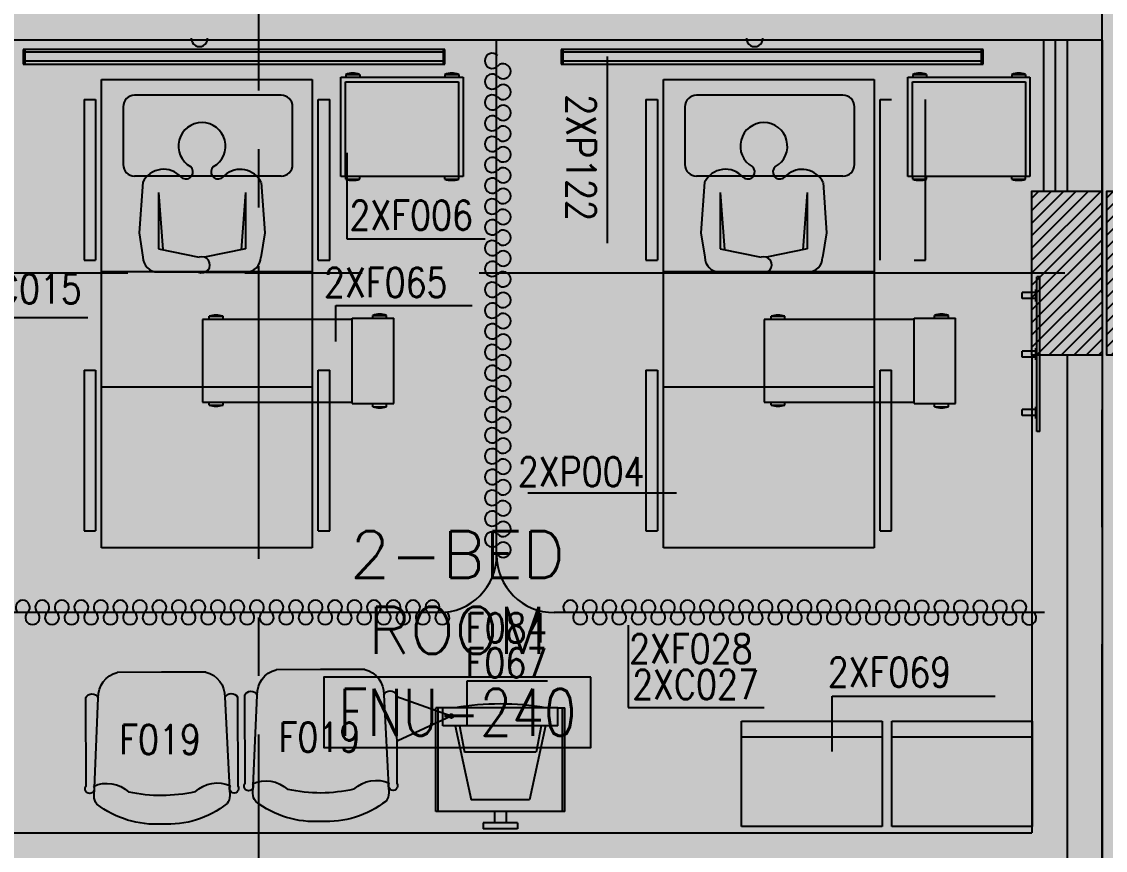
# Model space of a CAD drawing. Extents: x 88852.7 to 88945.7, y 39921.6 to 40001.1.
# Drawn here: x 88888.557 to 88893.184, y 39963.235 to 39966.773 of the extents above; entities that cross this region are included whole.
import ezdxf
from ezdxf.enums import TextEntityAlignment as Align

# ---------------------------------------------------------------- set-up
doc = ezdxf.new("R2010")
doc.units = 0
doc.header["$MEASUREMENT"] = 0
doc.linetypes.add('CENTER', pattern=[2, 1.25, -0.25, 0.25, -0.25])
doc.linetypes.add('CENTERX2', pattern=[4, 2.5, -0.5, 0.5, -0.5])
for name, color, linetype in [('A-TEXT', 7, 'CONTINUOUS'), ('AXES', 11, 'CENTERX2'), ('AXES1', 11, 'CENTER'), ('COL', 2, 'CONTINUOUS'), ('EJ', 9, 'CONTINUOUS'), ('HAT', 8, 'CONTINUOUS'), ('MEDICAL', 4, 'CONTINUOUS'), ('NON-MEDICAL', 4, 'CONTINUOUS'), ('RM-BOX', 4, 'CONTINUOUS'), ('RM-NAME', 2, 'CONTINUOUS'), ('RM-NO', 2, 'CONTINUOUS'), ('WALL', 4, 'CONTINUOUS'), ('WIN', 3, 'CONTINUOUS')]:
    doc.layers.add(name, color=color, linetype=linetype)
doc.styles.add('ROMANS', font='ROMANS.shx', dxfattribs={"width": 0.6})
doc.dimstyles.new('DIM-OUT', dxfattribs={"dimscale": 0, "dimtxt": 0.24, "dimasz": 0.08, "dimexe": 0.02, "dimexo": 0.02, "dimgap": 0.05, "dimtad": 1, "dimdec": 0, "dimlfac": 1000, "dimzin": 0, "dimdsep": 46, "dimtxsty": 'ROMANS', "dimblk1": 'ARCHTICK', "dimblk2": 'ARCHTICK', "dimsah": 1, "dimcen": 0.01, "dimdle": 0.08, "dimclrd": 4, "dimclre": 4, "dimclrt": 2, "dimadec": 0, "dimazin": 0, "dimtp": 2, "dimtm": 2, "dimtfac": 0.114286, "dimtdec": 0, "dimtix": 1, "dimtmove": 2, "dimatfit": 3, "dimldrblk": 'ARCHTICK', "dimfxl": 0, "dimtolj": 1, "dimtzin": 0, "dimarcsym": 0})

# ---------------------------------------------------------------- blocks, each defined once
blk = doc.blocks.new('C11')
at = {"layer": 'HAT'}
h = blk.add_hatch(dxfattribs=at)
h.set_pattern_fill('ANSI31', color=256, scale=300, style=0)
h.set_pattern_definition([(45, (-248556.182, -75061.005), (-26.5165043, 26.5165043), [])])
h.paths.add_polyline_path([(300, 700), (0, 700), (0, 350), (300, 350)])
h.paths.add_polyline_path([(300, 350), (0, 350), (0, 0), (300, 0)])
at = {"layer": 'COL'}
blk.add_lwpolyline([(300, 700), (300, 0), (0, 0), (0, 700)], close=True, dxfattribs=at)
blk = doc.blocks.new('C11D')
at = {"layer": 'COL', "linetype": 'ByBlock'}
for p in [(-320, 0), (0, 0)]:
    blk.add_blockref('C11', p, dxfattribs=at)
blk = doc.blocks.new('RM1')
at = {"layer": 'RM-BOX'}
blk.add_lwpolyline([(569.9, -200), (-569.9, -200), (-569.9, -500), (569.9, -500)], close=True, dxfattribs=at)
at = {"layer": 'RM-NAME', "style": 'ROMANS'}
for tag, p in [('ROOMNAME1', (0, 323.8)), ('ROOMNAME2', (0, 0))]:
    blk.add_attdef(tag, text='', height=200, dxfattribs=at).set_placement(p, align=Align.MIDDLE)
at = {"layer": 'RM-NO', "style": 'ROMANS', "width": 0.8}
blk.add_attdef('ROOMNO', text='', height=200, dxfattribs=at).set_placement((0, -350), align=Align.MIDDLE)

msp = doc.modelspace()

# ---------------------------------------------------------------- linework, layer by layer
at = {"layer": 'AXES'}
for p, q in [((88893.1703, 39921.6153), (88893.1703, 40000.0779)), ((88945.0103, 39965.6996), (88876.9703, 39965.6996))]:
    msp.add_line(p, q, dxfattribs=at)
at = {"layer": 'AXES1'}
msp.add_line((88889.5703, 39928.4796), (88889.5703, 39987.2996), dxfattribs=at)
msp.add_line((88889.5703, 39928.4796), (88889.5703, 39987.2996), dxfattribs=at)
at = {"layer": 'EJ'}
msp.add_line((88893.1703, 39965.3496), (88893.1703, 39959.9996), dxfattribs=at)
at = {"layer": 'MEDICAL'}
for p, q in [((88890.5851, 39964.4958), (88890.5851, 39966.6946)), ((88888.564, 39966.6546), (88888.564, 39966.5916)), ((88890.3644, 39966.6546), (88888.564, 39966.6546)), ((88888.5702, 39966.6546), (88888.5702, 39966.5916)), ((88890.3582, 39966.6431), (88888.5702, 39966.6431)), ((88890.3582, 39966.5916), (88890.3582, 39966.6546)), ((88890.3644, 39966.5916), (88890.3644, 39966.6546)), ((88892.6616, 39966.6546), (88890.8612, 39966.6546)), ((88890.8612, 39966.6546), (88890.8612, 39966.5916)), ((88890.8674, 39966.6546), (88890.8674, 39966.5916)), ((88892.6554, 39966.6431), (88890.8674, 39966.6431)), ((88892.6554, 39966.5916), (88892.6554, 39966.6546)), ((88892.6616, 39966.5916), (88892.6616, 39966.6546)), ((88888.564, 39966.5916), (88890.3644, 39966.5916)), ((88888.5702, 39966.6062), (88890.3582, 39966.6062)), ((88890.8612, 39966.5916), (88892.6616, 39966.5916)), ((88890.8674, 39966.6062), (88892.6554, 39966.6062)), ((88888.8979, 39964.5263), (88888.8979, 39966.5263)), ((88888.8979, 39966.5263), (88889.7979, 39966.5263)), ((88889.7979, 39966.5263), (88889.7979, 39964.5263)), ((88889.9201, 39966.5361), (88890.4418, 39966.5361)), ((88889.9201, 39966.1129), (88889.9201, 39966.5361)), ((88889.9412, 39966.5483), (88889.9412, 39966.5361)), ((88889.9412, 39966.5483), (88890.0003, 39966.5483)), ((88890.0003, 39966.5483), (88890.0003, 39966.5361)), ((88890.3639, 39966.5483), (88890.3639, 39966.5361)), ((88890.3639, 39966.5483), (88890.423, 39966.5483)), ((88890.423, 39966.5483), (88890.423, 39966.5361)), ((88890.4418, 39966.5361), (88890.4418, 39966.1129)), ((88891.2968, 39964.5263), (88891.2968, 39966.5263)), ((88891.2968, 39966.5263), (88892.1968, 39966.5263)), ((88892.1968, 39966.5263), (88892.1968, 39964.5263)), ((88892.3406, 39966.5361), (88892.8622, 39966.5361)), ((88892.3406, 39966.1129), (88892.3406, 39966.5361)), ((88892.3616, 39966.5483), (88892.3616, 39966.5361)), ((88892.3616, 39966.5483), (88892.4207, 39966.5483)), ((88892.4207, 39966.5483), (88892.4207, 39966.5361)), ((88892.7843, 39966.5483), (88892.8434, 39966.5483)), ((88892.7843, 39966.5483), (88892.7843, 39966.5361)), ((88892.8434, 39966.5483), (88892.8434, 39966.5361)), ((88892.8622, 39966.5361), (88892.8622, 39966.1129)), ((88889.9398, 39966.1129), (88889.9398, 39966.5165)), ((88889.9398, 39966.5165), (88890.4221, 39966.5165)), ((88890.4221, 39966.5165), (88890.4221, 39966.1129)), ((88892.3603, 39966.5165), (88892.8425, 39966.5165)), ((88892.3603, 39966.1129), (88892.3603, 39966.5165)), ((88892.8425, 39966.5165), (88892.8425, 39966.1129)), ((88888.8237, 39966.4404), (88888.8237, 39965.7546)), ((88888.8237, 39966.4404), (88888.8729, 39966.4404)), ((88888.8729, 39966.4404), (88888.8729, 39965.7546)), ((88889.6648, 39966.4594), (88889.0395, 39966.4594)), ((88889.8229, 39966.4404), (88889.8722, 39966.4404)), ((88889.8229, 39965.7546), (88889.8229, 39966.4404)), ((88889.8722, 39965.7546), (88889.8722, 39966.4404)), ((88891.2225, 39966.4404), (88891.2225, 39965.7546)), ((88891.2225, 39966.4404), (88891.2718, 39966.4404)), ((88891.2718, 39966.4404), (88891.2718, 39965.7546)), ((88892.0636, 39966.4594), (88891.4383, 39966.4594)), ((88892.2218, 39966.4404), (88892.271, 39966.4404)), ((88892.2218, 39965.7546), (88892.2218, 39966.4404)), ((88892.4164, 39965.7546), (88892.4164, 39966.4404)), ((88888.9903, 39966.4102), (88888.9903, 39966.1628)), ((88889.714, 39966.1628), (88889.714, 39966.4102)), ((88891.3891, 39966.4102), (88891.3891, 39966.1628)), ((88892.1128, 39966.1628), (88892.1128, 39966.4102)), ((88889.6648, 39966.1136), (88889.0395, 39966.1136)), ((88890.4418, 39966.1129), (88889.9201, 39966.1129)), ((88889.9412, 39966.1008), (88889.9412, 39966.1129)), ((88890.0003, 39966.1008), (88890.0003, 39966.1129)), ((88890.3639, 39966.1008), (88890.3639, 39966.1129)), ((88890.423, 39966.1008), (88890.423, 39966.1129)), ((88892.0636, 39966.1136), (88891.4383, 39966.1136)), ((88892.8622, 39966.1129), (88892.3406, 39966.1129)), ((88892.3616, 39966.1008), (88892.3616, 39966.1129)), ((88892.4207, 39966.1008), (88892.4207, 39966.1129)), ((88892.7843, 39966.1008), (88892.7843, 39966.1129)), ((88892.8434, 39966.1008), (88892.8434, 39966.1129)), ((88889.9412, 39966.1008), (88890.0003, 39966.1008)), ((88890.3639, 39966.1008), (88890.423, 39966.1008)), ((88892.3616, 39966.1008), (88892.4207, 39966.1008)), ((88892.7843, 39966.1008), (88892.8434, 39966.1008)), ((88888.8237, 39965.7546), (88888.8729, 39965.7546)), ((88889.8229, 39965.7546), (88889.8722, 39965.7546)), ((88891.2225, 39965.7546), (88891.2718, 39965.7546)), ((88892.3672, 39965.7546), (88892.4164, 39965.7546)), ((88888.8979, 39965.7059), (88889.7979, 39965.7059)), ((88891.2968, 39965.7059), (88892.1968, 39965.7059)), ((88889.3577, 39965.5154), (88889.4168, 39965.5154)), ((88889.3577, 39965.501), (88889.3577, 39965.5154)), ((88889.4168, 39965.501), (88889.4168, 39965.5154)), ((88889.9687, 39965.5072), (88890.1458, 39965.5072)), ((88889.9687, 39965.143), (88889.9687, 39965.5072)), ((88890.0558, 39965.5191), (88890.1148, 39965.5191)), ((88890.0558, 39965.5072), (88890.0558, 39965.5191)), ((88890.1148, 39965.5072), (88890.1148, 39965.5191)), ((88890.1458, 39965.143), (88890.1458, 39965.5072)), ((88891.7565, 39965.5154), (88891.8156, 39965.5154)), ((88891.7565, 39965.501), (88891.7565, 39965.5154)), ((88891.8156, 39965.501), (88891.8156, 39965.5154)), ((88892.3675, 39965.5072), (88892.5447, 39965.5072)), ((88892.3675, 39965.143), (88892.3675, 39965.5072)), ((88892.4546, 39965.5191), (88892.5136, 39965.5191)), ((88892.4546, 39965.5072), (88892.4546, 39965.5191)), ((88892.5136, 39965.5072), (88892.5136, 39965.5191)), ((88892.5447, 39965.143), (88892.5447, 39965.5072)), ((88889.3289, 39965.501), (88889.3289, 39965.1492)), ((88889.9687, 39965.501), (88889.3289, 39965.501)), ((88891.7277, 39965.501), (88891.7277, 39965.1492)), ((88892.3675, 39965.501), (88891.7277, 39965.501)), ((88888.8237, 39965.2846), (88888.8237, 39964.5988)), ((88888.8237, 39965.2846), (88888.8729, 39965.2846)), ((88888.8729, 39965.2846), (88888.8729, 39964.5988)), ((88889.8229, 39965.2846), (88889.8722, 39965.2846)), ((88889.8229, 39964.5988), (88889.8229, 39965.2846)), ((88889.8722, 39964.5988), (88889.8722, 39965.2846)), ((88891.2225, 39965.2846), (88891.2225, 39964.5988)), ((88891.2225, 39965.2846), (88891.2718, 39965.2846)), ((88891.2718, 39965.2846), (88891.2718, 39964.5988)), ((88892.2218, 39965.2846), (88892.271, 39965.2846)), ((88892.2218, 39964.5988), (88892.2218, 39965.2846)), ((88892.271, 39964.5988), (88892.271, 39965.2846)), ((88888.8979, 39965.2138), (88889.7979, 39965.2138)), ((88891.2968, 39965.2138), (88892.1968, 39965.2138)), ((88889.3289, 39965.1492), (88889.9687, 39965.1492)), ((88889.3577, 39965.1363), (88889.3577, 39965.1492)), ((88889.3577, 39965.1363), (88889.4168, 39965.1363)), ((88889.4168, 39965.1363), (88889.4168, 39965.1492)), ((88889.9687, 39965.143), (88890.1458, 39965.143)), ((88890.0558, 39965.1288), (88890.0558, 39965.143)), ((88890.1148, 39965.1288), (88890.1148, 39965.143)), ((88891.7277, 39965.1492), (88892.3675, 39965.1492)), ((88891.7565, 39965.1363), (88891.7565, 39965.1492)), ((88891.7565, 39965.1363), (88891.8156, 39965.1363)), ((88891.8156, 39965.1363), (88891.8156, 39965.1492)), ((88892.3675, 39965.143), (88892.5447, 39965.143)), ((88892.4546, 39965.1288), (88892.4546, 39965.143)), ((88892.5136, 39965.1288), (88892.5136, 39965.143)), ((88890.0558, 39965.1288), (88890.1148, 39965.1288)), ((88892.4546, 39965.1288), (88892.5136, 39965.1288)), ((88888.8237, 39964.5988), (88888.8729, 39964.5988)), ((88889.8229, 39964.5988), (88889.8722, 39964.5988)), ((88891.2225, 39964.5988), (88891.2718, 39964.5988)), ((88892.2218, 39964.5988), (88892.271, 39964.5988)), ((88889.7979, 39964.5263), (88888.8979, 39964.5263)), ((88892.1968, 39964.5263), (88891.2968, 39964.5263)), ((88890.339, 39964.2498), (88888.4709, 39964.2498)), ((88892.9248, 39964.2498), (88890.831, 39964.2498)), ((88890.3913, 39963.8073), (88890.1545, 39963.8922)), ((88890.3548, 39963.8436), (88890.3252, 39963.8436)), ((88890.3252, 39963.4007), (88890.3252, 39963.8436)), ((88890.3351, 39963.4007), (88890.3351, 39963.8436)), ((88890.3548, 39963.7663), (88890.3548, 39963.8436)), ((88890.8469, 39963.8436), (88890.3548, 39963.8436)), ((88890.8469, 39963.7663), (88890.8469, 39963.8436)), ((88890.8469, 39963.8436), (88890.8764, 39963.8436)), ((88890.8666, 39963.4007), (88890.8666, 39963.8436)), ((88890.8764, 39963.4007), (88890.8764, 39963.8436)), ((88890.3913, 39963.8073), (88890.1626, 39963.7026)), ((88890.8469, 39963.7663), (88890.3548, 39963.7663)), ((88890.4075, 39963.7663), (88890.4761, 39963.4499)), ((88890.4261, 39963.7663), (88890.4481, 39963.6537)), ((88890.7942, 39963.7663), (88890.7256, 39963.4499)), ((88890.7755, 39963.7663), (88890.7536, 39963.6537)), ((88890.7536, 39963.6537), (88890.4481, 39963.6537)), ((88890.7256, 39963.4499), (88890.4761, 39963.4499)), ((88890.8764, 39963.4007), (88890.3252, 39963.4007)), ((88890.5762, 39963.4007), (88890.5762, 39963.3515)), ((88890.6254, 39963.4007), (88890.6254, 39963.3515)), ((88890.6747, 39963.3515), (88890.527, 39963.3515)), ((88890.527, 39963.3515), (88890.527, 39963.327)), ((88890.6747, 39963.3515), (88890.6747, 39963.327)), ((88890.6747, 39963.327), (88890.527, 39963.327))]:
    msp.add_line(p, q, dxfattribs=at)
at = {"layer": 'MEDICAL', "const_width": 0.000738}
for points in [[(88890.1545, 39963.8922, 1), (88890.1538, 39963.8922, 1)], [(88890.163, 39963.7026, 1), (88890.1623, 39963.7026, 1)]]:
    msp.add_lwpolyline(points, format="xyb", close=True, dxfattribs=at)
at = {"layer": 'MEDICAL'}
for radius in [0.00868, 0.00533]:
    msp.add_circle((88890.3917, 39963.8078), radius, dxfattribs=at)
at = {"layer": 'MEDICAL', "color": 4}
for centre in [(88889.3163, 39966.7017), (88891.6867, 39966.7017)]:
    msp.add_arc(centre, 0.0348, 178.8759, 1.1241, dxfattribs=at)
at = {"layer": 'MEDICAL', "color": 15}
for centre, radius, start, end in [((88890.5663, 39966.6062), 0.0322, 43.5684, 316.4316), ((88890.613, 39966.5618), 0.0322, 223.5684, 136.4316), ((88890.5663, 39966.5174), 0.0322, 43.5684, 316.4316), ((88890.613, 39966.4729), 0.0322, 223.5684, 136.4316), ((88890.5663, 39966.4285), 0.0322, 43.5684, 316.4316), ((88890.613, 39966.3841), 0.0322, 223.5684, 136.4316), ((88890.5663, 39966.3396), 0.0322, 43.5684, 316.4316), ((88890.613, 39966.2952), 0.0322, 223.5684, 136.4316), ((88890.5663, 39966.2508), 0.0322, 43.5684, 316.4316), ((88890.613, 39966.2063), 0.0322, 223.5684, 136.4316), ((88890.5663, 39966.1619), 0.0322, 43.5684, 316.4316), ((88890.613, 39966.1175), 0.0322, 223.5684, 136.4316), ((88890.5663, 39966.073), 0.0322, 43.5684, 316.4316), ((88890.613, 39966.0286), 0.0322, 223.5684, 136.4316), ((88890.5663, 39965.9842), 0.0322, 43.5684, 316.4316), ((88890.613, 39965.9397), 0.0322, 223.5684, 136.4316), ((88890.5663, 39965.8953), 0.0322, 43.5684, 316.4316), ((88890.613, 39965.8509), 0.0322, 223.5684, 136.4316), ((88890.5663, 39965.8064), 0.0322, 43.5684, 316.4316), ((88890.613, 39965.762), 0.0322, 223.5684, 136.4316), ((88890.5663, 39965.7176), 0.0322, 43.5684, 316.4316), ((88890.613, 39965.6731), 0.0322, 223.5684, 136.4316), ((88890.5663, 39965.6287), 0.0322, 43.5684, 316.4316), ((88890.613, 39965.5843), 0.0322, 223.5684, 136.4316), ((88890.5663, 39965.5398), 0.0322, 43.5684, 316.4316), ((88890.613, 39965.4954), 0.0322, 223.5684, 136.4316), ((88890.5663, 39965.451), 0.0322, 43.5684, 316.4316), ((88890.613, 39965.4065), 0.0322, 223.5684, 136.4316), ((88890.5663, 39965.3621), 0.0322, 43.5684, 316.4316), ((88890.613, 39965.3177), 0.0322, 223.5684, 136.4316), ((88890.5663, 39965.2732), 0.0322, 43.5684, 316.4316), ((88890.613, 39965.2288), 0.0322, 223.5684, 136.4316), ((88890.5663, 39965.1844), 0.0322, 43.5684, 316.4316), ((88890.613, 39965.1399), 0.0322, 223.5684, 136.4316), ((88890.5663, 39965.0955), 0.0322, 43.5684, 316.4316), ((88890.613, 39965.0511), 0.0322, 223.5684, 136.4316), ((88890.5663, 39965.0066), 0.0322, 43.5684, 316.4316), ((88890.613, 39964.9622), 0.0322, 223.5684, 136.4316), ((88890.5663, 39964.9178), 0.0322, 43.5684, 316.4316), ((88890.613, 39964.8733), 0.0322, 223.5684, 136.4316), ((88890.5663, 39964.8289), 0.0322, 43.5684, 316.4316), ((88890.613, 39964.7845), 0.0322, 223.5684, 136.4316), ((88890.5663, 39964.74), 0.0322, 43.5684, 316.4316), ((88890.613, 39964.6956), 0.0322, 223.5684, 136.4316), ((88890.5663, 39964.6512), 0.0322, 43.5684, 316.4316), ((88890.613, 39964.6067), 0.0322, 223.5684, 136.4316), ((88890.5663, 39964.5623), 0.0322, 43.5684, 316.4316), ((88890.613, 39964.5179), 0.0322, 223.5684, 136.4316), ((88888.5618, 39964.2724), 0.0302, 313.5684, 226.4316), ((88888.6451, 39964.2724), 0.0302, 313.5684, 226.4316), ((88888.7284, 39964.2724), 0.0302, 313.5684, 226.4316), ((88888.8117, 39964.2724), 0.0302, 313.5684, 226.4316), ((88888.895, 39964.2724), 0.0302, 313.5684, 226.4316), ((88888.9783, 39964.2724), 0.0302, 313.5684, 226.4316), ((88889.0616, 39964.2724), 0.0302, 313.5684, 226.4316), ((88889.145, 39964.2724), 0.0302, 313.5684, 226.4316), ((88889.2283, 39964.2724), 0.0302, 313.5684, 226.4316), ((88889.3116, 39964.2724), 0.0302, 313.5684, 226.4316), ((88889.3949, 39964.2724), 0.0302, 313.5684, 226.4316), ((88889.4782, 39964.2724), 0.0302, 313.5684, 226.4316), ((88889.5615, 39964.2724), 0.0302, 313.5684, 226.4316), ((88889.6448, 39964.2724), 0.0302, 313.5684, 226.4316), ((88889.7282, 39964.2724), 0.0302, 313.5684, 226.4316), ((88889.8115, 39964.2724), 0.0302, 313.5684, 226.4316), ((88889.8948, 39964.2724), 0.0302, 313.5684, 226.4316), ((88889.9781, 39964.2724), 0.0302, 313.5684, 226.4316), ((88890.0614, 39964.2724), 0.0302, 313.5684, 226.4316), ((88890.1447, 39964.2724), 0.0302, 313.5684, 226.4316), ((88890.228, 39964.2724), 0.0302, 313.5684, 226.4316), ((88890.3113, 39964.2724), 0.0302, 313.5684, 226.4316), ((88890.8998, 39964.2724), 0.0302, 313.5684, 226.4316), ((88890.9831, 39964.2724), 0.0302, 313.5684, 226.4316), ((88891.0664, 39964.2724), 0.0302, 313.5684, 226.4316), ((88891.1498, 39964.2724), 0.0302, 313.5684, 226.4316), ((88891.2331, 39964.2724), 0.0302, 313.5684, 226.4316), ((88891.3164, 39964.2724), 0.0302, 313.5684, 226.4316), ((88891.3997, 39964.2724), 0.0302, 313.5684, 226.4316), ((88891.483, 39964.2724), 0.0302, 313.5684, 226.4316), ((88891.5663, 39964.2724), 0.0302, 313.5684, 226.4316), ((88891.6496, 39964.2724), 0.0302, 313.5684, 226.4316), ((88891.733, 39964.2724), 0.0302, 313.5684, 226.4316), ((88891.8163, 39964.2724), 0.0302, 313.5684, 226.4316), ((88891.8996, 39964.2724), 0.0302, 313.5684, 226.4316), ((88891.9829, 39964.2724), 0.0302, 313.5684, 226.4316), ((88892.0662, 39964.2724), 0.0302, 313.5684, 226.4316), ((88892.1495, 39964.2724), 0.0302, 313.5684, 226.4316), ((88892.2336, 39964.2717), 0.0302, 313.5684, 226.4316), ((88892.3169, 39964.2717), 0.0302, 313.5684, 226.4316), ((88892.4002, 39964.2717), 0.0302, 313.5684, 226.4316), ((88892.4835, 39964.2717), 0.0302, 313.5684, 226.4316), ((88892.5668, 39964.2717), 0.0302, 313.5684, 226.4316), ((88892.6502, 39964.2717), 0.0302, 313.5684, 226.4316), ((88892.7335, 39964.2717), 0.0302, 313.5684, 226.4316), ((88892.8168, 39964.2717), 0.0302, 313.5684, 226.4316), ((88888.6034, 39964.2286), 0.0302, 133.5684, 46.4316), ((88888.6867, 39964.2286), 0.0302, 133.5684, 46.4316), ((88888.77, 39964.2286), 0.0302, 133.5684, 46.4316), ((88888.8534, 39964.2286), 0.0302, 133.5684, 46.4316), ((88888.9367, 39964.2286), 0.0302, 133.5684, 46.4316), ((88889.02, 39964.2286), 0.0302, 133.5684, 46.4316), ((88889.1033, 39964.2286), 0.0302, 133.5684, 46.4316), ((88889.1866, 39964.2286), 0.0302, 133.5684, 46.4316), ((88889.2699, 39964.2286), 0.0302, 133.5684, 46.4316), ((88889.3532, 39964.2286), 0.0302, 133.5684, 46.4316), ((88889.4366, 39964.2286), 0.0302, 133.5684, 46.4316), ((88889.5199, 39964.2286), 0.0302, 133.5684, 46.4316), ((88889.6032, 39964.2286), 0.0302, 133.5684, 46.4316), ((88889.6865, 39964.2286), 0.0302, 133.5684, 46.4316), ((88889.7698, 39964.2286), 0.0302, 133.5684, 46.4316), ((88889.8531, 39964.2286), 0.0302, 133.5684, 46.4316), ((88889.9364, 39964.2286), 0.0302, 133.5684, 46.4316), ((88890.0197, 39964.2286), 0.0302, 133.5684, 46.4316), ((88890.1031, 39964.2286), 0.0302, 133.5684, 46.4316), ((88890.1864, 39964.2286), 0.0302, 133.5684, 46.4316), ((88890.2697, 39964.2286), 0.0302, 133.5684, 46.4316), ((88890.353, 39964.2286), 0.0302, 133.5684, 46.4316), ((88890.9415, 39964.2286), 0.0302, 133.5684, 46.4316), ((88891.0248, 39964.2286), 0.0302, 133.5684, 46.4316), ((88891.1081, 39964.2286), 0.0302, 133.5684, 46.4316), ((88891.1914, 39964.2286), 0.0302, 133.5684, 46.4316), ((88891.2747, 39964.2286), 0.0302, 133.5684, 46.4316), ((88891.358, 39964.2286), 0.0302, 133.5684, 46.4316), ((88891.4414, 39964.2286), 0.0302, 133.5684, 46.4316), ((88891.5247, 39964.2286), 0.0302, 133.5684, 46.4316), ((88891.608, 39964.2286), 0.0302, 133.5684, 46.4316), ((88891.6913, 39964.2286), 0.0302, 133.5684, 46.4316), ((88891.7746, 39964.2286), 0.0302, 133.5684, 46.4316), ((88891.8579, 39964.2286), 0.0302, 133.5684, 46.4316), ((88891.9412, 39964.2286), 0.0302, 133.5684, 46.4316), ((88892.0245, 39964.2286), 0.0302, 133.5684, 46.4316), ((88892.1079, 39964.2286), 0.0302, 133.5684, 46.4316), ((88892.1912, 39964.2286), 0.0302, 133.5684, 46.4316), ((88892.2752, 39964.2279), 0.0302, 133.5684, 46.4316), ((88892.3586, 39964.2279), 0.0302, 133.5684, 46.4316), ((88892.4419, 39964.2279), 0.0302, 133.5684, 46.4316), ((88892.5252, 39964.2279), 0.0302, 133.5684, 46.4316), ((88892.6085, 39964.2279), 0.0302, 133.5684, 46.4316), ((88892.6918, 39964.2279), 0.0302, 133.5684, 46.4316), ((88892.7751, 39964.2279), 0.0302, 133.5684, 46.4316), ((88892.8584, 39964.2279), 0.0302, 133.5684, 46.4316)]:
    msp.add_arc(centre, radius, start, end, dxfattribs=at)
at = {"layer": 'MEDICAL'}
for centre, radius, start, end in [((88889.9707, 39966.4622), 0.091, 71.0754, 108.9246), ((88890.3935, 39966.4622), 0.091, 71.0754, 108.9246), ((88892.3912, 39966.4622), 0.091, 71.0754, 108.9246), ((88892.8139, 39966.4622), 0.091, 71.0754, 108.9246), ((88889.0395, 39966.4102), 0.0492, 90, 180), ((88889.6648, 39966.4102), 0.0492, 0, 90), ((88891.4383, 39966.4102), 0.0492, 90, 180), ((88892.0636, 39966.4102), 0.0492, 0, 90), ((88889.0395, 39966.1628), 0.0492, 180, 270), ((88889.6648, 39966.1628), 0.0492, 270, 0), ((88891.4383, 39966.1628), 0.0492, 180, 270), ((88892.0636, 39966.1628), 0.0492, 270, 0), ((88889.9707, 39966.1869), 0.091, 251.0754, 288.9246), ((88890.3935, 39966.1869), 0.091, 251.0754, 288.9246), ((88892.3912, 39966.1869), 0.091, 251.0754, 288.9246), ((88892.8139, 39966.1869), 0.091, 251.0754, 288.9246), ((88889.3872, 39965.4293), 0.091, 71.0754, 108.9246), ((88890.0853, 39965.433), 0.091, 71.0754, 108.9246), ((88891.7861, 39965.4293), 0.091, 71.0754, 108.9246), ((88892.4841, 39965.433), 0.091, 71.0754, 108.9246), ((88889.3872, 39965.2224), 0.091, 251.0754, 288.9246), ((88891.7861, 39965.2224), 0.091, 251.0754, 288.9246), ((88890.0853, 39965.2149), 0.091, 251.0754, 288.9246), ((88892.4841, 39965.2149), 0.091, 251.0754, 288.9246), ((88890.339, 39964.4958), 0.2461, 270, 0), ((88890.8311, 39964.4958), 0.2461, 180, 270), ((88890.6008, 39962.6737), 1.1858, 80.6153, 99.3847)]:
    msp.add_arc(centre, radius, start, end, dxfattribs=at)
at = {"layer": 'NON-MEDICAL'}
for p, q in [((88889.0741, 39966.0879), (88889.0586, 39965.8723)), ((88889.5798, 39966.0873), (88889.5948, 39965.8716)), ((88891.4729, 39966.0879), (88891.4574, 39965.8723)), ((88891.9786, 39966.0873), (88891.9936, 39965.8716)), ((88889.1412, 39966.0438), (88889.1409, 39965.804)), ((88889.1412, 39966.0438), (88889.1592, 39965.8001)), ((88889.5125, 39966.0434), (88889.4939, 39965.7997)), ((88889.5125, 39966.0434), (88889.5123, 39965.8036)), ((88891.54, 39966.0438), (88891.5398, 39965.804)), ((88891.54, 39966.0438), (88891.5581, 39965.8001)), ((88891.9114, 39966.0434), (88891.8928, 39965.7997)), ((88891.9114, 39966.0434), (88891.9111, 39965.8036)), ((88889.0586, 39965.8723), (88889.0751, 39965.7675)), ((88889.5948, 39965.8716), (88889.578, 39965.7669)), ((88891.4574, 39965.8723), (88891.474, 39965.7675)), ((88891.9936, 39965.8716), (88891.9768, 39965.7669)), ((88889.1409, 39965.804), (88889.3153, 39965.7672)), ((88889.5123, 39965.8036), (88889.3381, 39965.7672)), ((88891.5398, 39965.804), (88891.7141, 39965.7672)), ((88891.9111, 39965.8036), (88891.737, 39965.7672)), ((88889.1379, 39965.7046), (88889.3118, 39965.7044)), ((88889.3416, 39965.7044), (88889.515, 39965.7041)), ((88891.5367, 39965.7046), (88891.7106, 39965.7044)), ((88891.7404, 39965.7044), (88891.9139, 39965.7041)), ((88892.9043, 39965.6843), (88892.8916, 39965.6843)), ((88892.8916, 39965.0239), (88892.8916, 39965.6843)), ((88892.9043, 39965.0239), (88892.9043, 39965.6843)), ((88892.8281, 39965.5914), (88892.8281, 39965.6168)), ((88892.8866, 39965.6168), (88892.8281, 39965.6168)), ((88892.8866, 39965.5791), (88892.8866, 39965.6291)), ((88892.8916, 39965.6291), (88892.8866, 39965.6291)), ((88892.8866, 39965.5914), (88892.8281, 39965.5914)), ((88892.8916, 39965.5791), (88892.8866, 39965.5791)), ((88892.8281, 39965.3414), (88892.8281, 39965.3668)), ((88892.8866, 39965.3668), (88892.8281, 39965.3668)), ((88892.8916, 39965.3791), (88892.8866, 39965.3791)), ((88892.8866, 39965.3291), (88892.8866, 39965.3791)), ((88892.8866, 39965.3414), (88892.8281, 39965.3414)), ((88892.8916, 39965.3291), (88892.8866, 39965.3291)), ((88892.8866, 39965.1168), (88892.8281, 39965.1168)), ((88892.8281, 39965.0914), (88892.8281, 39965.1168)), ((88892.8866, 39965.0914), (88892.8281, 39965.0914)), ((88892.8916, 39965.1291), (88892.8866, 39965.1291)), ((88892.8866, 39965.0791), (88892.8866, 39965.1291)), ((88892.8916, 39965.0791), (88892.8866, 39965.0791)), ((88892.9043, 39965.0239), (88892.8916, 39965.0239)), ((88891.6307, 39963.3367), (88891.6307, 39963.7867)), ((88891.6307, 39963.7867), (88892.2307, 39963.7867)), ((88892.2307, 39963.7867), (88892.2307, 39963.3367)), ((88892.2718, 39963.7867), (88892.8718, 39963.7867)), ((88892.2718, 39963.3367), (88892.2718, 39963.7867)), ((88892.8718, 39963.7867), (88892.8718, 39963.3367)), ((88891.6307, 39963.7196), (88892.2307, 39963.7196)), ((88892.2718, 39963.7196), (88892.8718, 39963.7196)), ((88892.2307, 39963.3367), (88891.6307, 39963.3367)), ((88892.8718, 39963.3367), (88892.2718, 39963.3367))]:
    msp.add_line(p, q, dxfattribs=at)
at = {"layer": 'NON-MEDICAL', "extrusion": (0, 0, -1)}
for p, q in [((88889.1541, 39963.9953), (88888.9649, 39963.9946)), ((88889.3433, 39963.9959), (88889.1541, 39963.9953)), ((88889.8327, 39964.0064), (88889.6436, 39964.0058)), ((88890.0219, 39964.0071), (88889.8327, 39964.0064)), ((88888.8302, 39963.886), (88888.8315, 39963.5077)), ((88888.8662, 39963.4664), (88888.8842, 39963.8862)), ((88889.4247, 39963.8881), (88889.4457, 39963.4684)), ((88889.4788, 39963.8883), (88889.4801, 39963.5099)), ((88889.5088, 39963.8972), (88889.5101, 39963.5189)), ((88889.5448, 39963.4776), (88889.5629, 39963.8974)), ((88890.1033, 39963.8993), (88890.1243, 39963.4796)), ((88890.1574, 39963.8995), (88890.1587, 39963.5211))]:
    msp.add_line(p, q, dxfattribs=at)
at = {"layer": 'NON-MEDICAL'}
for centre, radius, start, end in [((88889.3271, 39966.2421), 0.1006, 299.236, 240.6286), ((88891.7259, 39966.2421), 0.1006, 299.236, 240.6286), ((88889.2586, 39966.1316), 0.0299, 240.832, 49.8886), ((88889.3954, 39966.1315), 0.0299, 129.976, 299.0326), ((88891.6574, 39966.1316), 0.0299, 240.832, 49.8886), ((88891.7942, 39966.1315), 0.0299, 129.976, 299.0326), ((88889.1634, 39966.0432), 0.0998, 41.4626, 153.4214), ((88889.2666, 39966.1463), 0.0466, 217.4577, 240.9818), ((88889.3874, 39966.1462), 0.0466, 298.8828, 322.4069), ((88889.4904, 39966.0429), 0.0998, 26.4431, 131.4207), ((88891.5622, 39966.0432), 0.0998, 41.4626, 153.4214), ((88891.6654, 39966.1463), 0.0466, 217.4577, 240.9818), ((88891.7862, 39966.1462), 0.0466, 298.8828, 322.4069), ((88891.8892, 39966.0429), 0.0998, 26.4431, 131.4207), ((88889.138, 39965.7674), 0.0629, 179.9323, 269.9323), ((88889.3268, 39965.735), 0.0341, 244.007, 109.6948), ((88889.5151, 39965.767), 0.0629, 269.9323, 359.9323), ((88891.5368, 39965.7674), 0.0629, 179.9323, 269.9323), ((88891.7256, 39965.735), 0.0341, 244.007, 109.6948), ((88891.9139, 39965.767), 0.0629, 269.9323, 359.9323)]:
    msp.add_arc(centre, radius, start, end, dxfattribs=at)
at = {"layer": 'NON-MEDICAL', "extrusion": (0, 0, -1)}
for centre, radius, start, end in [((-88888.9922, 39963.8901), 0.108, 357.9438, 75.4044), ((-88889.3168, 39963.8912), 0.108, 104.204, 181.6646), ((-88889.6708, 39963.9013), 0.108, 357.9438, 75.4044), ((-88889.9954, 39963.9024), 0.108, 104.204, 181.6646), ((-88888.8573, 39963.8721), 0.0304, 27.2255, 152.3828), ((-88889.4518, 39963.8742), 0.0304, 27.2255, 152.3828), ((-88889.5359, 39963.8833), 0.0304, 27.2255, 152.3828), ((-88890.1304, 39963.8853), 0.0304, 27.2255, 152.3828), ((-88888.9208, 39963.3854), 0.1352, 64.8807, 133.7718), ((-88889.3916, 39963.387), 0.1352, 45.8366, 114.7277), ((-88889.5261, 39963.5077), 0.0195, 144.6483, 34.9601), ((-88889.5994, 39963.3966), 0.1352, 64.8807, 133.7718), ((-88890.0702, 39963.3982), 0.1352, 45.8366, 114.7277), ((-88890.1428, 39963.5098), 0.0195, 144.6483, 34.9601), ((-88888.8475, 39963.4965), 0.0195, 144.6483, 34.9601), ((-88889.1631, 39964.219), 0.7509, 270.5476, 281.427), ((-88889.1436, 39964.219), 0.7509, 258.1814, 269.0607), ((-88889.4641, 39963.4986), 0.0195, 144.6483, 34.9601), ((-88889.5957, 39963.4759), 0.051, 320.2645, 1.892), ((-88889.8417, 39964.2302), 0.7509, 270.5476, 281.427), ((-88889.8222, 39964.2302), 0.7509, 258.1814, 269.0607), ((-88890.0734, 39963.4775), 0.051, 177.7164, 219.3439), ((-88888.9171, 39963.4647), 0.051, 320.2645, 1.892), ((-88889.1302, 39963.7579), 0.412, 266.3609, 307.7571), ((-88889.1797, 39963.758), 0.412, 231.8512, 273.2474), ((-88889.3947, 39963.4663), 0.051, 177.7164, 219.3439), ((-88889.8088, 39963.769), 0.412, 266.3609, 307.7571), ((-88889.8583, 39963.7692), 0.412, 231.8512, 273.2474)]:
    msp.add_arc(centre, radius, start, end, dxfattribs=at)
at = {"layer": 'WALL'}
for p, q in [((88893.1703, 39966.6946), (88893.1703, 39968.8996)), ((88893.1703, 39966.6946), (88888.2203, 39966.6946)), ((88892.8703, 39965.3496), (88892.8703, 39963.3096)), ((88893.0203, 39965.3496), (88893.0203, 39959.9996)), ((88886.2703, 39963.3096), (88892.8703, 39963.3096))]:
    msp.add_line(p, q, dxfattribs=at)
at = {"layer": 'WIN'}
for p, q in [((88892.9203, 39966.6946), (88892.9203, 39966.0496)), ((88892.9703, 39966.6946), (88892.9703, 39966.0496)), ((88893.0203, 39966.6946), (88893.0203, 39966.0496)), ((88893.1703, 39966.6946), (88893.1703, 39966.0496))]:
    msp.add_line(p, q, dxfattribs=at)

# ---------------------------------------------------------------- block references
at = {"layer": 'COL', "xscale": 0.001000000003841706, "yscale": 0.000999999996565748, "zscale": 0.001}
msp.add_blockref('C11D', (88893.1903, 39965.3496), dxfattribs=at)
at = {"layer": 'RM-NO', "xscale": 0.001000000003841706, "yscale": 0.000999999996565748, "zscale": 0.001}
msp.add_blockref('RM1', (88890.4174, 39964.1739), dxfattribs=at).add_auto_attribs({'ROOMNO': 'FNU-240', 'ROOMNAME2': 'ROOM', 'ROOMNAME1': '2-BED'})

# ---------------------------------------------------------------- texts
at = {"layer": 'A-TEXT', "color": 7, "ltscale": 400, "style": 'ROMANS', "width": 0.833974}
msp.add_text('2XP122', height=0.125, rotation=270, dxfattribs=at).set_placement((88890.8834, 39966.4631))
for s, p in [('2XF006', (88889.9567, 39965.8843)), ('2XC015', (88888.2732, 39965.5702)), ('2XF065', (88889.8478, 39965.5973)), ('2XP004', (88890.6756, 39964.7892)), ('F084', (88890.4533, 39964.1219)), ('2XF028', (88891.1505, 39964.0333)), ('F067', (88890.4525, 39963.9731)), ('2XF069', (88891.9985, 39963.9332)), ('2XC027', (88891.164, 39963.8805)), ('F019', (88888.9738, 39963.6455)), ('F019', (88889.6545, 39963.6553))]:
    msp.add_text(s, height=0.125, dxfattribs=at).set_placement(p)

# ---------------------------------------------------------------- leaders
at = {"layer": 'A-TEXT'}
for points in [[(88891.0571, 39966.625), (88891.0571, 39965.8273)], [(88889.9452, 39966.2139), (88889.9452, 39965.8462), (88890.5364, 39965.8462)], [(88889.8983, 39965.4073), (88889.8983, 39965.562), (88890.4803, 39965.562)], [(88888.2936, 39965.5105), (88888.8392, 39965.5105)], [(88891.3528, 39964.7601), (88890.7184, 39964.7601)], [(88891.1461, 39964.1962), (88891.1461, 39963.8448), (88891.7279, 39963.8448)], [(88890.4596, 39963.7661), (88890.4596, 39963.9583), (88890.802, 39963.9583)], [(88892.0171, 39963.6573), (88892.0171, 39963.8927), (88892.7139, 39963.8927)]]:
    msp.add_leader(points, dimstyle='DIM-OUT', override={"dimscale": 1, "dimasz": 40}, dxfattribs=at)

doc.saveas('drawing.dxf')
